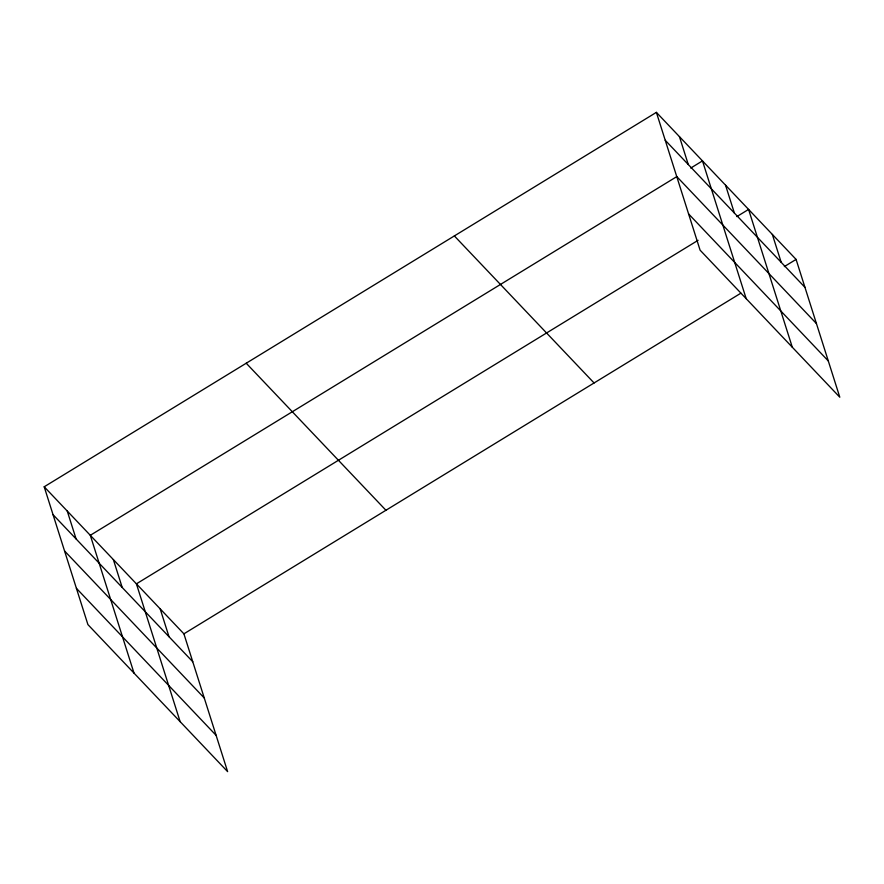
<?xml version="1.0" encoding="UTF-8"?>
<svg xmlns="http://www.w3.org/2000/svg" width="884" height="884" viewBox="0 0 884 884"><rect width="100%" height="100%" fill="white"/><g stroke="black" fill="none" stroke-linecap="round" stroke-linejoin="round"><path stroke-width="1.33" d="M44.2 486.786L183.905 633.828L227.619 771.633L87.914 624.59L44.2 486.786L656.381 112.367L796.086 259.41L839.8 397.214L700.095 250.172L656.381 112.367M676.647 176.701L90.301 535.306L134.014 673.111M690.736 168.07L702.482 160.888L746.195 298.693M698.084 240.304L136.412 583.838L180.126 721.642M736.836 216.602L748.582 209.42L792.296 347.224M183.905 633.828L740.88 293.179M784.34 266.592L796.086 259.41M665.232 140.269L804.937 287.311M676.735 176.535L816.44 323.577M688.581 213.906L828.297 360.948M454.354 235.929L594.07 382.971M246.216 363.225L385.932 510.267M53.051 514.687L192.756 661.729M64.554 550.953L204.259 697.995M76.411 588.324L216.116 735.366M772.34 234.415L781.191 262.316M725.532 185.154L734.383 213.055M679.431 136.633L688.282 164.523M160.159 608.833L169.01 636.734M113.351 559.572L122.202 587.473M67.25 511.051L76.101 538.942"/></g></svg>
